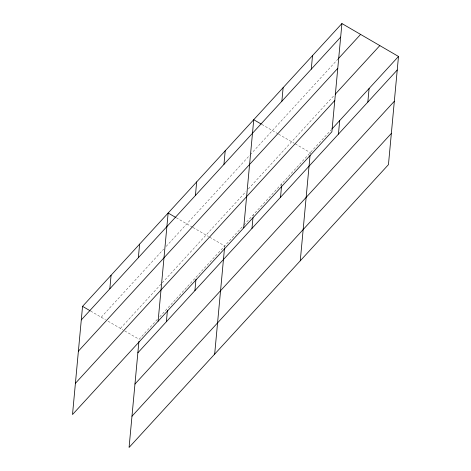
<?xml version="1.0" encoding="UTF-8"?>
<svg xmlns="http://www.w3.org/2000/svg" width="471" height="471" viewBox="0 0 471 471"><rect width="100%" height="100%" fill="white"/><g stroke="black" fill="none" stroke-linecap="round" stroke-linejoin="round"><path stroke-width="0.35" stroke-dasharray="2.35 1.77" d="M224.573 247.369L224.708 245.939L209.153 236.889M253.104 216.26L253.239 214.829M281.634 185.15L281.77 183.725M310.165 154.041L310.301 152.616L294.746 143.567M101.212 317.218L163.69 249.1M166.145 246.415L249.771 155.236M250.266 154.7L338.054 58.981M120.446 328.405L161.765 283.354M162.26 282.818L245.886 191.632M248.347 188.953L334.257 95.277M157.314 319.42L139.11 339.267L123.555 330.218M159.769 316.742L243.401 225.562M243.89 225.02L330.877 130.179M261.823 124.409L277.984 133.811M278.608 134.176L294.122 143.202M176.231 217.737L192.392 227.14M193.01 227.499L208.529 236.53M90.638 311.06L105.557 319.744M108.036 321.187L122.937 329.853"/><path stroke-width="0.71" d="M341.922 23.55L82.549 306.356L72.51 414.539L331.89 131.733L341.922 23.55L398.49 56.461L388.451 164.644L129.078 447.45L138.916 341.41M109.82 288.805L111.079 275.247M138.356 257.696L139.61 244.137M158.109 321.216L168.141 213.027L175.606 217.372M166.387 321.717L167.446 310.301M195.418 195.483L196.672 181.924M194.917 290.607L195.977 279.191M223.949 164.373L225.203 150.814M214.67 354.121L224.508 248.082M243.701 227.887L253.739 119.705L261.205 124.05M251.979 228.394L252.974 217.684M281.876 101.212L283.13 87.653M280.51 197.284L281.57 185.862M311.272 69.16L312.526 55.602M300.262 260.799L310.036 155.471M338.437 134.123L339.697 120.564M367.833 102.072L369.093 88.513M81.289 319.915L340.668 37.109M338.543 58.451L360.592 34.412M78.392 351.142L337.772 68.336M335.24 94.212L379.82 45.599M75.407 383.312L334.787 100.506M331.855 129.113L398.49 56.461M137.856 352.826L397.23 70.02M134.959 384.053L394.333 101.247M131.974 416.223L391.348 133.417M82.549 306.356L90.014 310.701"/></g></svg>
